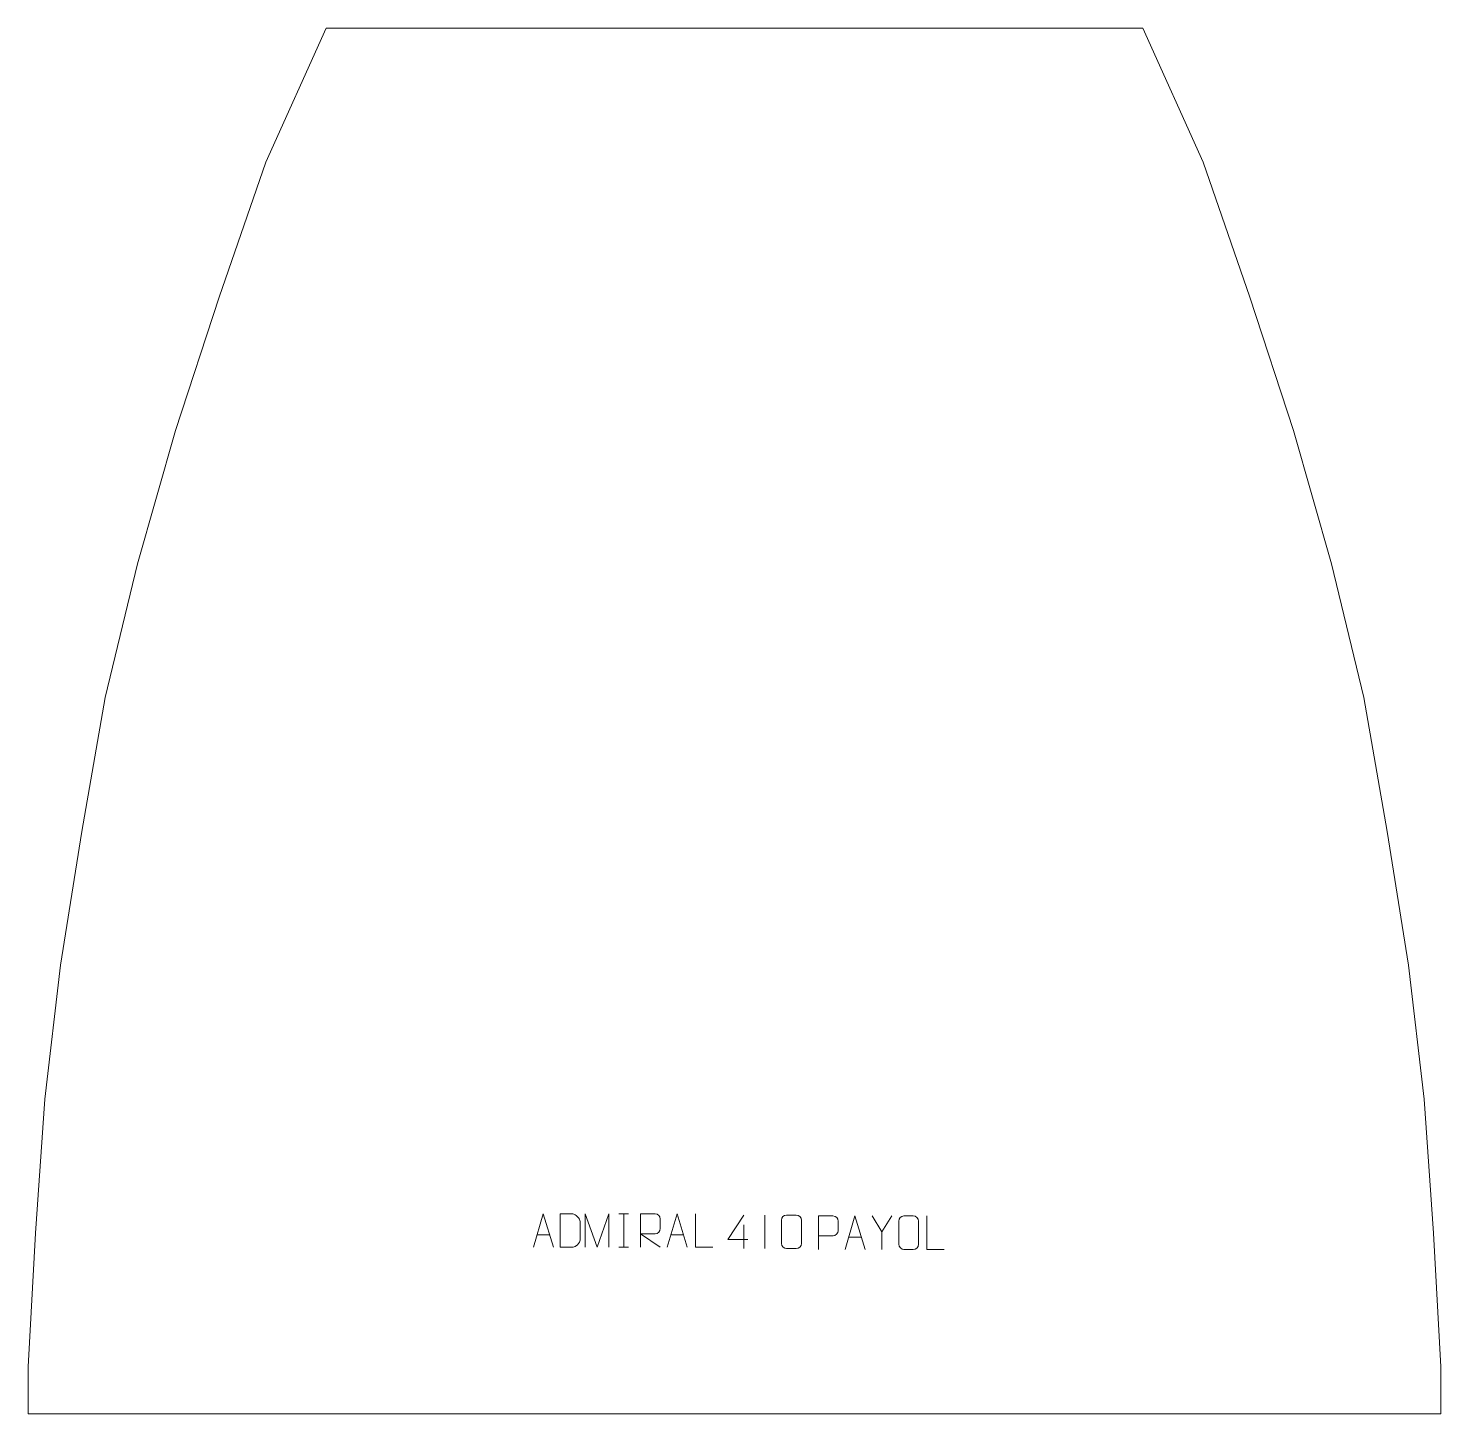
# Model space of a CAD drawing. Header units: millimetres. Extents: x -527 to 527, y 485 to 1520.
import ezdxf

# ---------------------------------------------------------------- set-up
doc = ezdxf.new("R2010")
doc.units = ezdxf.units.MM
doc.header["$MEASUREMENT"] = 0
doc.layers.add('layer 1', color=7, linetype='Continuous')

msp = doc.modelspace()

# ---------------------------------------------------------------- linework, layer by layer
at = {"layer": 'layer 1', "color": 242, "lineweight": 9}
msp.add_open_spline([(521.9996, 619.9995), (521.9996, 619.9995), (527.4989, 520.0006), (527.4989, 520.0006), (527.4989, 520.0006), (527.4989, 520.0006), (527.4989, 484.9994), (527.4989, 484.9994), (527.4989, 484.9994), (527.4989, 484.9994), (-527.4989, 484.9994), (-527.4989, 484.9994), (-527.4989, 484.9994), (-527.4989, 484.9994), (-527.4989, 520.0006), (-527.4989, 520.0006), (-527.4989, 520.0006), (-527.4989, 520.0006), (-522.0001, 619.9995), (-522.0001, 619.9995), (-522.0001, 619.9995), (-522.0001, 619.9995), (-514.9995, 720), (-514.9995, 720), (-514.9995, 720), (-514.9995, 720), (-503.4995, 819.9999), (-503.4995, 819.9999), (-503.4995, 819.9999), (-503.4995, 819.9999), (-487.5008, 919.9988), (-487.5008, 919.9988), (-487.5008, 919.9988), (-487.5008, 919.9988), (-470.0012, 1019.9987), (-470.0012, 1019.9987), (-470.0012, 1019.9987), (-470.0012, 1019.9987), (-445.9991, 1119.9992), (-445.9991, 1119.9992), (-445.9991, 1119.9992), (-445.9991, 1119.9992), (-417.4998, 1219.6044), (-417.4998, 1219.6044), (-417.4998, 1219.6044), (-417.4998, 1219.6044), (-385, 1319.2075), (-385, 1319.2075), (-385, 1319.2075), (-385, 1319.2075), (-350.0003, 1420.0006), (-350.0003, 1420.0006), (-350.0003, 1420.0006), (-350.0003, 1420.0006), (-304.9999, 1519.9989), (-304.9999, 1519.9989), (-304.9999, 1519.9989), (-304.9999, 1519.9989), (304.9994, 1519.9989), (304.9994, 1519.9989), (304.9994, 1519.9989), (304.9994, 1519.9989), (350.0003, 1420.0006), (350.0003, 1420.0006), (350.0003, 1420.0006), (350.0003, 1420.0006), (385, 1319.2075), (385, 1319.2075), (385, 1319.2075), (385, 1319.2075), (417.4993, 1219.6044), (417.4993, 1219.6044), (417.4993, 1219.6044), (417.4993, 1219.6044), (445.9991, 1119.9992), (445.9991, 1119.9992), (445.9991, 1119.9992), (445.9991, 1119.9992), (470.0007, 1019.9987), (470.0007, 1019.9987), (470.0007, 1019.9987), (470.0007, 1019.9987), (487.4986, 919.9988), (487.4986, 919.9988), (487.4986, 919.9988), (487.4986, 919.9988), (503.4989, 819.9999), (503.4989, 819.9999), (503.4989, 819.9999), (503.4989, 819.9999), (514.9995, 720), (514.9995, 720), (514.9995, 720), (514.9995, 720), (521.9996, 619.9995), (521.9996, 619.9995)], degree=3, knots=[0, 0, 0, 0, 0.04, 0.04, 0.04, 0.04, 0.08, 0.08, 0.08, 0.08, 0.12, 0.12, 0.12, 0.12, 0.16, 0.16, 0.16, 0.16, 0.2, 0.2, 0.2, 0.2, 0.24, 0.24, 0.24, 0.24, 0.28, 0.28, 0.28, 0.28, 0.32, 0.32, 0.32, 0.32, 0.36, 0.36, 0.36, 0.36, 0.4, 0.4, 0.4, 0.4, 0.44, 0.44, 0.44, 0.44, 0.48, 0.48, 0.48, 0.48, 0.52, 0.52, 0.52, 0.52, 0.56, 0.56, 0.56, 0.56, 0.6, 0.6, 0.6, 0.6, 0.64, 0.64, 0.64, 0.64, 0.68, 0.68, 0.68, 0.68, 0.72, 0.72, 0.72, 0.72, 0.76, 0.76, 0.76, 0.76, 0.8, 0.8, 0.8, 0.8, 0.84, 0.84, 0.84, 0.84, 0.88, 0.88, 0.88, 0.88, 0.92, 0.92, 0.92, 0.92, 1, 1, 1, 1], dxfattribs=at)
at = {"layer": 'layer 1', "color": 250, "lineweight": 9}
for points, knots in [([(-150.2421, 609.3351), (-150.2421, 609.3351), (-142.8711, 634.2886), (-142.8711, 634.2886), (-142.8711, 634.2886), (-142.8711, 634.2886), (-135.3012, 609.3351), (-135.3012, 609.3351)], [0, 0, 0, 0, 0.333333333, 0.333333333, 0.333333333, 0.333333333, 1, 1, 1, 1]), ([(-130.1639, 609.3632), (-127.8321, 609.3636), (-122.8819, 609.3396), (-120.5504, 609.3393), (-120.5504, 609.3393), (-118.6254, 609.2339), (-115.3068, 612.7755), (-115.318, 614.7928), (-115.318, 614.7928), (-115.3184, 620.5629), (-115.3184, 622.7326), (-115.318, 628.5019), (-115.318, 628.5019), (-115.3223, 630.64), (-118.6968, 634.3001), (-120.8492, 634.2866), (-120.8492, 634.2866), (-123.1749, 634.2866), (-127.8992, 634.2866), (-130.2253, 634.2866), (-130.2253, 634.2866), (-130.2249, 628.5397), (-130.1636, 615.1105), (-130.1639, 609.3632)], [0, 0, 0, 0, 0.142857143, 0.142857143, 0.142857143, 0.142857143, 0.285714286, 0.285714286, 0.285714286, 0.285714286, 0.428571429, 0.428571429, 0.428571429, 0.428571429, 0.571428571, 0.571428571, 0.571428571, 0.571428571, 0.714285714, 0.714285714, 0.714285714, 0.714285714, 1, 1, 1, 1]), ([(-111.6141, 609.3329), (-111.6141, 609.3329), (-111.6141, 634.2908), (-111.6141, 634.2908), (-111.6141, 634.2908), (-111.6141, 634.2908), (-102.689, 609.3329), (-102.689, 609.3329), (-102.689, 609.3329), (-102.689, 609.3329), (-93.9291, 634.2903), (-93.9291, 634.2903), (-93.9291, 634.2903), (-93.9291, 634.2903), (-93.9291, 609.3329), (-93.9291, 609.3329)], [0, 0, 0, 0, 0.2, 0.2, 0.2, 0.2, 0.4, 0.4, 0.4, 0.4, 0.6, 0.6, 0.6, 0.6, 1, 1, 1, 1]), ([(-70.1036, 609.3351), (-70.1036, 609.3351), (-70.1036, 634.2886), (-70.1036, 634.2886), (-70.1036, 634.2886), (-66.5088, 634.2886), (-62.9133, 634.2886), (-59.3181, 634.2886), (-59.3181, 634.2886), (-56.9928, 634.2509), (-55.4355, 632.7609), (-55.4396, 630.3945), (-55.4396, 630.3945), (-55.44, 628.359), (-55.44, 625.2996), (-55.4396, 623.2636), (-55.4396, 623.2636), (-55.4461, 621.3881), (-57.2584, 619.4463), (-59.2679, 619.4272), (-59.2679, 619.4272), (-59.2679, 619.4272), (-70.1036, 619.4272), (-70.1036, 619.4272), (-70.1036, 619.4272), (-70.1036, 619.4272), (-55.4489, 609.3351), (-55.4489, 609.3351)], [0, 0, 0, 0, 0.125, 0.125, 0.125, 0.125, 0.25, 0.25, 0.25, 0.25, 0.375, 0.375, 0.375, 0.375, 0.5, 0.5, 0.5, 0.5, 0.625, 0.625, 0.625, 0.625, 0.75, 0.75, 0.75, 0.75, 1, 1, 1, 1]), ([(-50.2421, 609.3351), (-50.2421, 609.3351), (-42.8711, 634.2886), (-42.8711, 634.2886), (-42.8711, 634.2886), (-42.8711, 634.2886), (-35.3012, 609.3351), (-35.3012, 609.3351)], [0, 0, 0, 0, 0.333333333, 0.333333333, 0.333333333, 0.333333333, 1, 1, 1, 1]), ([(-16.2971, 609.335), (-16.2971, 609.335), (-29.2462, 609.335), (-29.2462, 609.335), (-29.2462, 609.335), (-29.2462, 609.335), (-29.2462, 634.2886), (-29.2462, 634.2886)], [0, 0, 0, 0, 0.333333333, 0.333333333, 0.333333333, 0.333333333, 1, 1, 1, 1]), ([(9.9501, 615.2852), (9.9501, 615.2852), (-4.8716, 615.2852), (-4.8716, 615.2852), (-4.8716, 615.2852), (-4.8716, 615.2852), (7.006, 633.3557), (7.006, 633.3557)], [0, 0, 0, 0, 0.333333333, 0.333333333, 0.333333333, 0.333333333, 1, 1, 1, 1]), ([(38.9586, 633.3679), (41.3247, 633.3679), (43.6912, 633.3679), (46.0577, 633.3679), (46.0577, 633.3679), (48.0382, 633.4035), (50.0642, 631.9092), (50.0913, 629.4671), (50.0913, 629.4671), (50.0909, 623.7097), (50.0909, 617.9519), (50.0913, 612.1937), (50.0913, 612.1937), (49.9492, 609.8661), (48.2428, 608.3838), (46.0577, 608.373), (46.0577, 608.373), (43.6853, 608.3734), (41.3129, 608.3734), (38.9409, 608.373), (38.9409, 608.373), (36.9824, 608.2674), (34.976, 610.1553), (34.9874, 612.1763), (34.9874, 612.1763), (34.9878, 617.9569), (34.9878, 623.7372), (34.9874, 629.517), (34.9874, 629.517), (34.9917, 631.659), (36.7688, 633.3815), (38.9586, 633.3679)], [0, 0, 0, 0, 0.111111111, 0.111111111, 0.111111111, 0.111111111, 0.222222222, 0.222222222, 0.222222222, 0.222222222, 0.333333333, 0.333333333, 0.333333333, 0.333333333, 0.444444444, 0.444444444, 0.444444444, 0.444444444, 0.555555556, 0.555555556, 0.555555556, 0.555555556, 0.666666667, 0.666666667, 0.666666667, 0.666666667, 0.777777778, 0.777777778, 0.777777778, 0.777777778, 1, 1, 1, 1]), ([(62.7596, 607.7755), (62.7596, 607.7755), (62.7596, 632.7291), (62.7596, 632.7291), (62.7596, 632.7291), (66.3546, 632.7291), (69.9499, 632.7291), (73.5453, 632.7291), (73.5453, 632.7291), (75.8705, 632.6912), (77.4279, 631.2011), (77.4237, 628.835), (77.4237, 628.835), (77.4233, 626.7993), (77.4233, 623.74), (77.4237, 621.704), (77.4237, 621.704), (77.4172, 619.8286), (75.605, 617.8867), (73.5954, 617.8676), (73.5954, 617.8676), (73.5954, 617.8676), (62.7596, 617.8676), (62.7596, 617.8676)], [0, 0, 0, 0, 0.142857143, 0.142857143, 0.142857143, 0.142857143, 0.285714286, 0.285714286, 0.285714286, 0.285714286, 0.428571429, 0.428571429, 0.428571429, 0.428571429, 0.571428571, 0.571428571, 0.571428571, 0.571428571, 0.714285714, 0.714285714, 0.714285714, 0.714285714, 1, 1, 1, 1]), ([(82.6213, 607.7756), (82.6213, 607.7756), (89.9923, 632.7291), (89.9923, 632.7291), (89.9923, 632.7291), (89.9923, 632.7291), (97.5622, 607.7756), (97.5622, 607.7756)], [0, 0, 0, 0, 0.333333333, 0.333333333, 0.333333333, 0.333333333, 1, 1, 1, 1]), ([(117.4134, 632.7291), (117.4134, 632.7291), (110.091, 620.8304), (110.091, 620.8304), (110.091, 620.8304), (110.091, 620.8304), (110.0917, 607.7755), (110.0917, 607.7755)], [0, 0, 0, 0, 0.333333333, 0.333333333, 0.333333333, 0.333333333, 1, 1, 1, 1]), ([(126.5721, 632.7288), (128.8978, 632.7288), (131.2239, 632.7288), (133.55, 632.7288), (133.55, 632.7288), (135.4966, 632.7644), (137.488, 631.2728), (137.5147, 628.8352), (137.5147, 628.8352), (137.5143, 623.0883), (137.5143, 617.341), (137.5147, 611.5933), (137.5147, 611.5933), (137.3749, 609.2699), (135.6977, 607.7903), (133.55, 607.7795), (133.55, 607.7795), (131.2181, 607.7799), (128.8862, 607.7799), (126.5547, 607.7795), (126.5547, 607.7795), (124.6297, 607.6741), (122.6576, 609.5586), (122.6688, 611.5759), (122.6688, 611.5759), (122.6691, 617.346), (122.6691, 623.1157), (122.6688, 628.885), (122.6688, 628.885), (122.673, 631.0231), (124.4197, 632.7423), (126.5721, 632.7288)], [0, 0, 0, 0, 0.111111111, 0.111111111, 0.111111111, 0.111111111, 0.222222222, 0.222222222, 0.222222222, 0.222222222, 0.333333333, 0.333333333, 0.333333333, 0.333333333, 0.444444444, 0.444444444, 0.444444444, 0.444444444, 0.555555556, 0.555555556, 0.555555556, 0.555555556, 0.666666667, 0.666666667, 0.666666667, 0.666666667, 0.777777778, 0.777777778, 0.777777778, 0.777777778, 1, 1, 1, 1]), ([(156.5662, 607.7755), (156.5662, 607.7755), (143.6171, 607.7755), (143.6171, 607.7755), (143.6171, 607.7755), (143.6171, 607.7755), (143.6171, 632.7291), (143.6171, 632.7291)], [0, 0, 0, 0, 0.333333333, 0.333333333, 0.333333333, 0.333333333, 1, 1, 1, 1])]:
    msp.add_open_spline(points, degree=3, knots=knots, dxfattribs=at)
for points in [[(-86.3557, 634.2886), (-86.3557, 634.2886), (-79.1876, 634.2886), (-79.1876, 634.2886)], [(-82.7717, 634.2886), (-82.7717, 634.2886), (-82.7717, 609.3351), (-82.7717, 609.3351)], [(22.5393, 633.3557), (22.5393, 633.3557), (22.5393, 608.3816), (22.5393, 608.3816)], [(7.006, 626.0463), (7.006, 626.0463), (7.006, 608.3816), (7.006, 608.3816)], [(110.091, 620.8304), (110.091, 620.8304), (102.7701, 632.7291), (102.7701, 632.7291)], [(-147.5195, 618.5845), (-147.5195, 618.5845), (-138.0238, 618.5845), (-138.0238, 618.5845)], [(-47.5195, 618.5845), (-47.5195, 618.5845), (-38.0238, 618.5845), (-38.0238, 618.5845)], [(85.3439, 617.025), (85.3439, 617.025), (94.8396, 617.025), (94.8396, 617.025)], [(-86.3557, 609.3351), (-86.3557, 609.3351), (-79.1876, 609.3351), (-79.1876, 609.3351)]]:
    msp.add_open_spline(points, degree=3, dxfattribs=at)

doc.saveas('drawing.dxf')
